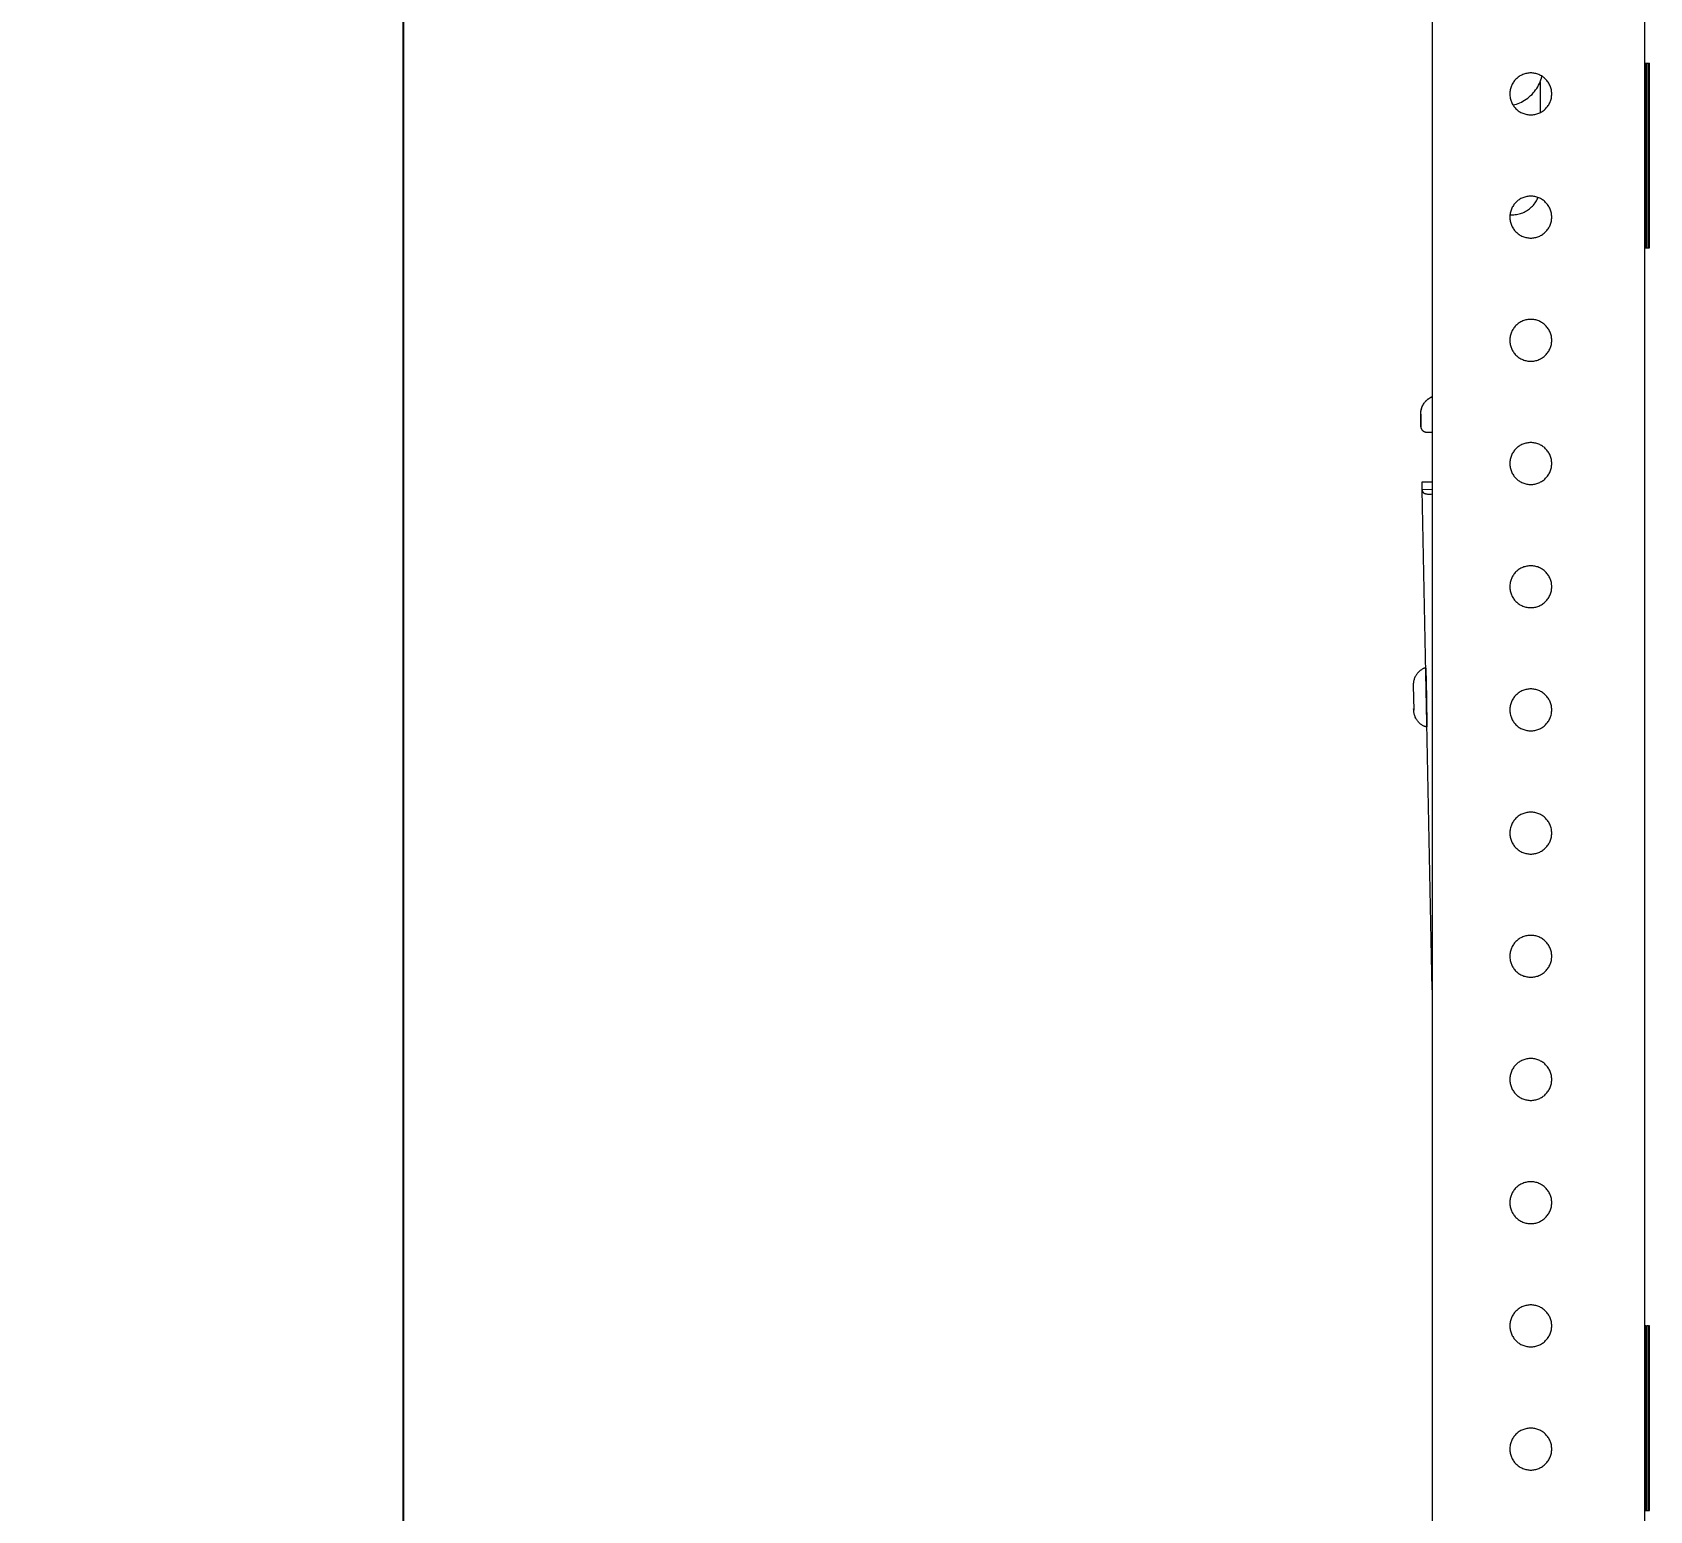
# Model space of a CAD drawing. Header units: millimetres. Extents: x -999 to 4635, y -962 to 3668.
# Drawn here: x 659.3 to 921.8, y 335 to 575 of the extents above; entities that cross this region are included whole.
import ezdxf

# ---------------------------------------------------------------- set-up
doc = ezdxf.new("R2010")
doc.units = ezdxf.units.MM
doc.layers.add('GORUNEN', color=7, linetype='Continuous', lineweight=9)
doc.layers.add('OLCU', color=4, linetype='Continuous', lineweight=9)
doc.styles.add('PI3D', font='arial.ttf')
doc.dimstyles.new('PF_MM', dxfattribs={"dimtxt": 40, "dimasz": 32, "dimexe": 24, "dimexo": 20, "dimgap": 14, "dimtad": 1, "dimdec": 1, "dimtxsty": 'PI3D', "dimcen": 2.5, "dimclrd": 4, "dimclre": 4, "dimclrt": 3, "dimazin": 3, "dimtfac": 1, "dimtmove": 0, "dimatfit": 3})

msp = doc.modelspace()

# ---------------------------------------------------------------- linework, layer by layer
at = {"layer": 'GORUNEN'}
for points in [[(886.5, 2515), (886.5, 35)], [(921, 330), (921, 2515)], [(921, 570), (921, 1115)], [(921, 540), (921, 570)], [(921, 570), (921.18, 570)], [(921.18, 570), (921.34, 570)], [(921.18, 540), (921.18, 570)], [(921.34, 570), (921.62, 570)], [(921.34, 540), (921.34, 570)], [(921.62, 570), (921.71, 570)], [(921.62, 540), (921.62, 570)], [(921.71, 570), (921.8, 570)], [(921.71, 540), (921.71, 570)], [(921.8, 540), (921.8, 570)], [(921.8, 540), (921.8, 570)], [(902.5, 568.4), (902.33, 568.4), (902.17, 568.38), (902, 568.36), (901.84, 568.33), (901.68, 568.3), (901.51, 568.25), (901.36, 568.2), (901.2, 568.14), (901.05, 568.07), (900.9, 568), (900.75, 567.92), (900.61, 567.83), (900.48, 567.73), (900.34, 567.63), (900.22, 567.52), (900.1, 567.4), (899.98, 567.28), (899.87, 567.16), (899.77, 567.03), (899.67, 566.89), (899.58, 566.75), (899.5, 566.6), (899.43, 566.45), (899.36, 566.3), (899.3, 566.15), (899.25, 565.99), (899.2, 565.83), (899.17, 565.66), (899.14, 565.5), (899.12, 565.33), (899.11, 565.17), (899.1, 565)], [(901.22, 563.82), (901.49, 563.97), (901.75, 564.14), (902, 564.32), (902.24, 564.51), (902.48, 564.72), (902.7, 564.93), (902.91, 565.16), (903.11, 565.4), (903.29, 565.64), (903.47, 565.9), (903.63, 566.16), (903.78, 566.43), (903.91, 566.71), (904.04, 566.99), (904.14, 567.28), (904.24, 567.58), (904.31, 567.88)], [(905.9, 565), (905.9, 565.17), (905.88, 565.33), (905.86, 565.5), (905.84, 565.66), (905.8, 565.83), (905.75, 565.99), (905.7, 566.15), (905.64, 566.3), (905.57, 566.45), (905.5, 566.6), (905.42, 566.75), (905.33, 566.89), (905.23, 567.03), (905.13, 567.16), (905.02, 567.28), (904.91, 567.4), (904.78, 567.52), (904.66, 567.63), (904.53, 567.73), (904.39, 567.83), (904.25, 567.92), (904.1, 568), (903.95, 568.07), (903.8, 568.14), (903.65, 568.2), (903.49, 568.25), (903.33, 568.3), (903.16, 568.33), (903, 568.36), (902.83, 568.38), (902.67, 568.4), (902.5, 568.4)], [(899.1, 565), (899.11, 564.83), (899.12, 564.67), (899.14, 564.5), (899.17, 564.34), (899.2, 564.17), (899.25, 564.01), (899.3, 563.85), (899.36, 563.7), (899.43, 563.55), (899.5, 563.4), (899.58, 563.25), (899.67, 563.11), (899.77, 562.97), (899.87, 562.84), (899.98, 562.72), (900.1, 562.6), (900.22, 562.48), (900.34, 562.37), (900.48, 562.27), (900.61, 562.17), (900.75, 562.08), (900.9, 562), (901.05, 561.93), (901.2, 561.86), (901.36, 561.8), (901.51, 561.75), (901.68, 561.7), (901.84, 561.67), (902, 561.64), (902.17, 561.62), (902.33, 561.6), (902.5, 561.6)], [(902.5, 561.6), (902.67, 561.6), (902.83, 561.62), (903, 561.64), (903.16, 561.67), (903.33, 561.7), (903.49, 561.75), (903.65, 561.8), (903.8, 561.86), (903.95, 561.93), (904.1, 562), (904.25, 562.08), (904.39, 562.17), (904.53, 562.27), (904.66, 562.37), (904.78, 562.48), (904.91, 562.6), (905.02, 562.72), (905.13, 562.84), (905.23, 562.97), (905.33, 563.11), (905.42, 563.25), (905.5, 563.4), (905.57, 563.55), (905.64, 563.7), (905.7, 563.85), (905.75, 564.01), (905.8, 564.17), (905.84, 564.34), (905.86, 564.5), (905.88, 564.67), (905.9, 564.83), (905.9, 565)], [(904, 566.91), (904, 561.95)], [(899.61, 563.21), (899.89, 563.28), (900.17, 563.36), (900.44, 563.46), (900.71, 563.56), (900.97, 563.68), (901.22, 563.82)], [(902.5, 548.4), (902.33, 548.4), (902.17, 548.38), (902, 548.36), (901.84, 548.33), (901.68, 548.3), (901.51, 548.25), (901.36, 548.2), (901.2, 548.14), (901.05, 548.07), (900.9, 548), (900.75, 547.92), (900.61, 547.83), (900.48, 547.73), (900.34, 547.63), (900.22, 547.52), (900.1, 547.4), (899.98, 547.28), (899.87, 547.16), (899.77, 547.03), (899.67, 546.89), (899.58, 546.75), (899.5, 546.6), (899.43, 546.45), (899.36, 546.3), (899.3, 546.15), (899.25, 545.99), (899.2, 545.83), (899.17, 545.66), (899.14, 545.5), (899.12, 545.33), (899.11, 545.17), (899.1, 545)], [(899.12, 545.4), (899.34, 545.39), (899.55, 545.38), (899.76, 545.39), (899.98, 545.41), (900.19, 545.44), (900.4, 545.47), (900.61, 545.52), (900.81, 545.58), (901.02, 545.65), (901.21, 545.72), (901.41, 545.81), (901.6, 545.9), (901.79, 546.01), (901.97, 546.12), (902.14, 546.24), (902.31, 546.37), (902.48, 546.51), (902.63, 546.65), (902.78, 546.8), (902.93, 546.96), (903.06, 547.13), (903.19, 547.3), (903.31, 547.48), (903.41, 547.66), (903.52, 547.85), (903.6, 548.02), (903.67, 548.19)], [(905.9, 545), (905.9, 545.17), (905.88, 545.33), (905.86, 545.5), (905.84, 545.66), (905.8, 545.83), (905.75, 545.99), (905.7, 546.15), (905.64, 546.3), (905.57, 546.45), (905.5, 546.6), (905.42, 546.75), (905.33, 546.89), (905.23, 547.03), (905.13, 547.16), (905.02, 547.28), (904.91, 547.4), (904.78, 547.52), (904.66, 547.63), (904.53, 547.73), (904.39, 547.83), (904.25, 547.92), (904.1, 548), (903.95, 548.07), (903.8, 548.14), (903.65, 548.2), (903.49, 548.25), (903.33, 548.3), (903.16, 548.33), (903, 548.36), (902.83, 548.38), (902.67, 548.4), (902.5, 548.4)], [(899.1, 545), (899.11, 544.83), (899.12, 544.67), (899.14, 544.5), (899.17, 544.34), (899.2, 544.17), (899.25, 544.01), (899.3, 543.85), (899.36, 543.7), (899.43, 543.55), (899.5, 543.4), (899.58, 543.25), (899.67, 543.11), (899.77, 542.97), (899.87, 542.84), (899.98, 542.72), (900.1, 542.6), (900.22, 542.48), (900.34, 542.37), (900.48, 542.27), (900.61, 542.17), (900.75, 542.08), (900.9, 542), (901.05, 541.93), (901.2, 541.86), (901.36, 541.8), (901.51, 541.75), (901.68, 541.7), (901.84, 541.67), (902, 541.64), (902.17, 541.62), (902.33, 541.6), (902.5, 541.6)], [(902.5, 541.6), (902.67, 541.6), (902.83, 541.62), (903, 541.64), (903.16, 541.67), (903.33, 541.7), (903.49, 541.75), (903.65, 541.8), (903.8, 541.86), (903.95, 541.93), (904.1, 542), (904.25, 542.08), (904.39, 542.17), (904.53, 542.27), (904.66, 542.37), (904.78, 542.48), (904.91, 542.6), (905.02, 542.72), (905.13, 542.84), (905.23, 542.97), (905.33, 543.11), (905.42, 543.25), (905.5, 543.4), (905.57, 543.55), (905.64, 543.7), (905.7, 543.85), (905.75, 544.01), (905.8, 544.17), (905.84, 544.34), (905.86, 544.5), (905.88, 544.67), (905.9, 544.83), (905.9, 545)], [(921, 365), (921, 540)], [(921, 540), (921.18, 540)], [(921.18, 540), (921.34, 540)], [(921.34, 540), (921.62, 540)], [(921.62, 540), (921.71, 540)], [(921.71, 540), (921.8, 540)], [(902.5, 528.4), (902.33, 528.4), (902.17, 528.38), (902, 528.36), (901.84, 528.33), (901.68, 528.3), (901.51, 528.25), (901.36, 528.2), (901.2, 528.14), (901.05, 528.07), (900.9, 528), (900.75, 527.92), (900.61, 527.83), (900.48, 527.73), (900.34, 527.63), (900.22, 527.52), (900.1, 527.4), (899.98, 527.28), (899.87, 527.16), (899.77, 527.03), (899.67, 526.89), (899.58, 526.75), (899.5, 526.6), (899.43, 526.45), (899.36, 526.3), (899.3, 526.15), (899.25, 525.99), (899.2, 525.83), (899.17, 525.66), (899.14, 525.5), (899.12, 525.33), (899.11, 525.17), (899.1, 525)], [(905.9, 525), (905.9, 525.17), (905.88, 525.33), (905.86, 525.5), (905.84, 525.66), (905.8, 525.83), (905.75, 525.99), (905.7, 526.15), (905.64, 526.3), (905.57, 526.45), (905.5, 526.6), (905.42, 526.75), (905.33, 526.89), (905.23, 527.03), (905.13, 527.16), (905.02, 527.28), (904.91, 527.4), (904.78, 527.52), (904.66, 527.63), (904.53, 527.73), (904.39, 527.83), (904.25, 527.92), (904.1, 528), (903.95, 528.07), (903.8, 528.14), (903.65, 528.2), (903.49, 528.25), (903.33, 528.3), (903.16, 528.33), (903, 528.36), (902.83, 528.38), (902.67, 528.4), (902.5, 528.4)], [(899.1, 525), (899.11, 524.83), (899.12, 524.67), (899.14, 524.5), (899.17, 524.34), (899.2, 524.17), (899.25, 524.01), (899.3, 523.85), (899.36, 523.7), (899.43, 523.55), (899.5, 523.4), (899.58, 523.25), (899.67, 523.11), (899.77, 522.97), (899.87, 522.84), (899.98, 522.72), (900.1, 522.6), (900.22, 522.48), (900.34, 522.37), (900.48, 522.27), (900.61, 522.17), (900.75, 522.08), (900.9, 522), (901.05, 521.93), (901.2, 521.86), (901.36, 521.8), (901.51, 521.75), (901.68, 521.7), (901.84, 521.67), (902, 521.64), (902.17, 521.62), (902.33, 521.6), (902.5, 521.6)], [(902.5, 521.6), (902.67, 521.6), (902.83, 521.62), (903, 521.64), (903.16, 521.67), (903.33, 521.7), (903.49, 521.75), (903.65, 521.8), (903.8, 521.86), (903.95, 521.93), (904.1, 522), (904.25, 522.08), (904.39, 522.17), (904.53, 522.27), (904.66, 522.37), (904.78, 522.48), (904.91, 522.6), (905.02, 522.72), (905.13, 522.84), (905.23, 522.97), (905.33, 523.11), (905.42, 523.25), (905.5, 523.4), (905.57, 523.55), (905.64, 523.7), (905.7, 523.85), (905.75, 524.01), (905.8, 524.17), (905.84, 524.34), (905.86, 524.5), (905.88, 524.67), (905.9, 524.83), (905.9, 525)], [(884.64, 513.01), (884.64, 513.15), (884.65, 513.3), (884.67, 513.44), (884.69, 513.58), (884.71, 513.73), (884.75, 513.87), (884.79, 514), (884.84, 514.14), (884.89, 514.27), (884.95, 514.4), (885.02, 514.53), (885.09, 514.65), (885.17, 514.78), (885.26, 514.89), (885.35, 515), (885.44, 515.11), (885.54, 515.22), (885.65, 515.31), (885.76, 515.41), (885.87, 515.49), (885.99, 515.58), (886.11, 515.65), (886.24, 515.72), (886.37, 515.79), (886.5, 515.84)], [(884.64, 513.01), (884.64, 513.15), (884.65, 513.3), (884.67, 513.44), (884.69, 513.58), (884.71, 513.73), (884.75, 513.87), (884.79, 514), (884.84, 514.14), (884.89, 514.27), (884.95, 514.4), (885.02, 514.53), (885.09, 514.65), (885.17, 514.78), (885.26, 514.89), (885.35, 515), (885.44, 515.11), (885.54, 515.22), (885.65, 515.31), (885.76, 515.41), (885.87, 515.49), (885.99, 515.58), (886.11, 515.65), (886.24, 515.72), (886.37, 515.79), (886.5, 515.84)], [(884.64, 513.01), (884.64, 513.15), (884.65, 513.28), (884.66, 513.42), (884.68, 513.55), (884.7, 513.68), (884.74, 513.81), (884.77, 513.94), (884.81, 514.07), (884.86, 514.2), (884.92, 514.32), (884.97, 514.44), (885.04, 514.56), (885.11, 514.68), (885.18, 514.79), (885.26, 514.9), (885.35, 515), (885.44, 515.11), (885.53, 515.2), (885.63, 515.3), (885.73, 515.38), (885.84, 515.47), (885.95, 515.55), (886.06, 515.62), (886.18, 515.69), (886.3, 515.75), (886.4, 515.8), (886.5, 515.84)], [(884.64, 513.01), (884.68, 511.01)], [(884.64, 513.01), (884.68, 511.01)], [(884.68, 511.01), (884.64, 513.01)], [(884.68, 511.01), (884.64, 513.01)], [(885.7, 510.03), (885.65, 510.03), (885.6, 510.03), (885.56, 510.04), (885.51, 510.05), (885.46, 510.06), (885.41, 510.07), (885.36, 510.08), (885.32, 510.1), (885.27, 510.12), (885.23, 510.14), (885.19, 510.16), (885.14, 510.19), (885.1, 510.22), (885.06, 510.25), (885.03, 510.28), (884.99, 510.31), (884.95, 510.34), (884.92, 510.38), (884.89, 510.42), (884.86, 510.46), (884.83, 510.5), (884.81, 510.54), (884.79, 510.59), (884.77, 510.63), (884.75, 510.68), (884.73, 510.72), (884.72, 510.77), (884.71, 510.82), (884.7, 510.86), (884.69, 510.91), (884.68, 510.96), (884.68, 511.01)], [(886.5, 510.05), (885.7, 510.03)], [(902.5, 508.4), (902.33, 508.4), (902.17, 508.38), (902, 508.36), (901.84, 508.33), (901.68, 508.3), (901.51, 508.25), (901.36, 508.2), (901.2, 508.14), (901.05, 508.07), (900.9, 508), (900.75, 507.92), (900.61, 507.83), (900.48, 507.73), (900.34, 507.63), (900.22, 507.52), (900.1, 507.4), (899.98, 507.28), (899.87, 507.16), (899.77, 507.03), (899.67, 506.89), (899.58, 506.75), (899.5, 506.6), (899.43, 506.45), (899.36, 506.3), (899.3, 506.15), (899.25, 505.99), (899.2, 505.83), (899.17, 505.66), (899.14, 505.5), (899.12, 505.33), (899.11, 505.17), (899.1, 505)], [(905.9, 505), (905.9, 505.17), (905.88, 505.33), (905.86, 505.5), (905.84, 505.66), (905.8, 505.83), (905.75, 505.99), (905.7, 506.15), (905.64, 506.3), (905.57, 506.45), (905.5, 506.6), (905.42, 506.75), (905.33, 506.89), (905.23, 507.03), (905.13, 507.16), (905.02, 507.28), (904.91, 507.4), (904.78, 507.52), (904.66, 507.63), (904.53, 507.73), (904.39, 507.83), (904.25, 507.92), (904.1, 508), (903.95, 508.07), (903.8, 508.14), (903.65, 508.2), (903.49, 508.25), (903.33, 508.3), (903.16, 508.33), (903, 508.36), (902.83, 508.38), (902.67, 508.4), (902.5, 508.4)], [(899.1, 505), (899.11, 504.83), (899.12, 504.67), (899.14, 504.5), (899.17, 504.34), (899.2, 504.17), (899.25, 504.01), (899.3, 503.85), (899.36, 503.7), (899.43, 503.55), (899.5, 503.4), (899.58, 503.25), (899.67, 503.11), (899.77, 502.97), (899.87, 502.84), (899.98, 502.72), (900.1, 502.6), (900.22, 502.48), (900.34, 502.37), (900.48, 502.27), (900.61, 502.17), (900.75, 502.08), (900.9, 502), (901.05, 501.93), (901.2, 501.86), (901.36, 501.8), (901.51, 501.75), (901.68, 501.7), (901.84, 501.67), (902, 501.64), (902.17, 501.62), (902.33, 501.6), (902.5, 501.6)], [(902.5, 501.6), (902.67, 501.6), (902.83, 501.62), (903, 501.64), (903.16, 501.67), (903.33, 501.7), (903.49, 501.75), (903.65, 501.8), (903.8, 501.86), (903.95, 501.93), (904.1, 502), (904.25, 502.08), (904.39, 502.17), (904.53, 502.27), (904.66, 502.37), (904.78, 502.48), (904.91, 502.6), (905.02, 502.72), (905.13, 502.84), (905.23, 502.97), (905.33, 503.11), (905.42, 503.25), (905.5, 503.4), (905.57, 503.55), (905.64, 503.7), (905.7, 503.85), (905.75, 504.01), (905.8, 504.17), (905.84, 504.34), (905.86, 504.5), (905.88, 504.67), (905.9, 504.83), (905.9, 505)], [(884.86, 502.01), (886.5, 502.05)], [(884.89, 500.73), (884.86, 502.01)], [(886.5, 500.76), (884.89, 500.73)], [(886.5, 419.56), (884.89, 500.73)], [(884.92, 500.52), (884.91, 500.56), (884.9, 500.59), (884.9, 500.63), (884.89, 500.66), (884.89, 500.69), (884.89, 500.73)], [(884.92, 500.52), (884.93, 500.5), (884.94, 500.47), (884.95, 500.44), (884.96, 500.42), (884.97, 500.4), (884.98, 500.38), (884.99, 500.36), (885, 500.34), (885.02, 500.33), (885.03, 500.31), (885.05, 500.29), (885.06, 500.28), (885.08, 500.26), (885.1, 500.24), (885.12, 500.23), (885.14, 500.22), (885.16, 500.2), (885.18, 500.19), (885.2, 500.18), (885.23, 500.17), (885.25, 500.15), (885.28, 500.14), (885.3, 500.13), (885.34, 500.12), (885.38, 500.11), (885.43, 500.09), (885.48, 500.08), (885.52, 500.07), (885.58, 500.06), (885.65, 500.06), (885.73, 500.05), (885.82, 500.04), (885.91, 500.04), (885.99, 500.04), (886.07, 500.04)], [(886.07, 500.04), (886.21, 500.04), (886.35, 500.05), (886.5, 500.07)], [(902.5, 488.4), (902.33, 488.4), (902.17, 488.38), (902, 488.36), (901.84, 488.33), (901.68, 488.3), (901.51, 488.25), (901.36, 488.2), (901.2, 488.14), (901.05, 488.07), (900.9, 488), (900.75, 487.92), (900.61, 487.83), (900.48, 487.73), (900.34, 487.63), (900.22, 487.52), (900.1, 487.4), (899.98, 487.28), (899.87, 487.16), (899.77, 487.03), (899.67, 486.89), (899.58, 486.75), (899.5, 486.6), (899.43, 486.45), (899.36, 486.3), (899.3, 486.15), (899.25, 485.99), (899.2, 485.83), (899.17, 485.66), (899.14, 485.5), (899.12, 485.33), (899.11, 485.17), (899.1, 485)], [(905.9, 485), (905.9, 485.17), (905.88, 485.33), (905.86, 485.5), (905.84, 485.66), (905.8, 485.83), (905.75, 485.99), (905.7, 486.15), (905.64, 486.3), (905.57, 486.45), (905.5, 486.6), (905.42, 486.75), (905.33, 486.89), (905.23, 487.03), (905.13, 487.16), (905.02, 487.28), (904.91, 487.4), (904.78, 487.52), (904.66, 487.63), (904.53, 487.73), (904.39, 487.83), (904.25, 487.92), (904.1, 488), (903.95, 488.07), (903.8, 488.14), (903.65, 488.2), (903.49, 488.25), (903.33, 488.3), (903.16, 488.33), (903, 488.36), (902.83, 488.38), (902.67, 488.4), (902.5, 488.4)], [(899.1, 485), (899.11, 484.83), (899.12, 484.67), (899.14, 484.5), (899.17, 484.34), (899.2, 484.17), (899.25, 484.01), (899.3, 483.85), (899.36, 483.7), (899.43, 483.55), (899.5, 483.4), (899.58, 483.25), (899.67, 483.11), (899.77, 482.97), (899.87, 482.84), (899.98, 482.72), (900.1, 482.6), (900.22, 482.48), (900.34, 482.37), (900.48, 482.27), (900.61, 482.17), (900.75, 482.08), (900.9, 482), (901.05, 481.93), (901.2, 481.86), (901.36, 481.8), (901.51, 481.75), (901.68, 481.7), (901.84, 481.67), (902, 481.64), (902.17, 481.62), (902.33, 481.6), (902.5, 481.6)], [(902.5, 481.6), (902.67, 481.6), (902.83, 481.62), (903, 481.64), (903.16, 481.67), (903.33, 481.7), (903.49, 481.75), (903.65, 481.8), (903.8, 481.86), (903.95, 481.93), (904.1, 482), (904.25, 482.08), (904.39, 482.17), (904.53, 482.27), (904.66, 482.37), (904.78, 482.48), (904.91, 482.6), (905.02, 482.72), (905.13, 482.84), (905.23, 482.97), (905.33, 483.11), (905.42, 483.25), (905.5, 483.4), (905.57, 483.55), (905.64, 483.7), (905.7, 483.85), (905.75, 484.01), (905.8, 484.17), (905.84, 484.34), (905.86, 484.5), (905.88, 484.67), (905.9, 484.83), (905.9, 485)], [(884.97, 471.67), (884.86, 471.6), (884.75, 471.53), (884.64, 471.45), (884.53, 471.37), (884.43, 471.28), (884.33, 471.19), (884.23, 471.09), (884.14, 470.99), (884.05, 470.88), (883.97, 470.77), (883.89, 470.66), (883.82, 470.54), (883.75, 470.42), (883.69, 470.29), (883.64, 470.17), (883.59, 470.04), (883.55, 469.91), (883.51, 469.78), (883.48, 469.64), (883.45, 469.51), (883.44, 469.38), (883.42, 469.24), (883.42, 469.11), (883.42, 468.98)], [(885.34, 471.77), (885.31, 471.77), (885.28, 471.76), (885.25, 471.76), (885.22, 471.75), (885.18, 471.75), (885.15, 471.74), (885.12, 471.73), (885.09, 471.72), (885.06, 471.71), (885.03, 471.7), (885, 471.68), (884.97, 471.67)], [(885.46, 471.77), (885.34, 471.77)], [(885.46, 471.77), (885.56, 467.02)], [(883.42, 468.98), (883.46, 466.98)], [(902.5, 468.4), (902.33, 468.4), (902.17, 468.38), (902, 468.36), (901.84, 468.33), (901.68, 468.3), (901.51, 468.25), (901.36, 468.2), (901.2, 468.14), (901.05, 468.07), (900.9, 468), (900.75, 467.92), (900.61, 467.83), (900.48, 467.73), (900.34, 467.63), (900.22, 467.52), (900.1, 467.4), (899.98, 467.28), (899.87, 467.16), (899.77, 467.03), (899.67, 466.89), (899.58, 466.75), (899.5, 466.6), (899.43, 466.45), (899.36, 466.3), (899.3, 466.15), (899.25, 465.99), (899.2, 465.83), (899.17, 465.66), (899.14, 465.5), (899.12, 465.33), (899.11, 465.17), (899.1, 465)], [(905.9, 465), (905.9, 465.17), (905.88, 465.33), (905.86, 465.5), (905.84, 465.66), (905.8, 465.83), (905.75, 465.99), (905.7, 466.15), (905.64, 466.3), (905.57, 466.45), (905.5, 466.6), (905.42, 466.75), (905.33, 466.89), (905.23, 467.03), (905.13, 467.16), (905.02, 467.28), (904.91, 467.4), (904.78, 467.52), (904.66, 467.63), (904.53, 467.73), (904.39, 467.83), (904.25, 467.92), (904.1, 468), (903.95, 468.07), (903.8, 468.14), (903.65, 468.2), (903.49, 468.25), (903.33, 468.3), (903.16, 468.33), (903, 468.36), (902.83, 468.38), (902.67, 468.4), (902.5, 468.4)], [(883.46, 466.98), (883.5, 464.98)], [(883.5, 464.98), (883.49, 465.15)], [(885.16, 462.35), (885.04, 462.41), (884.93, 462.48), (884.82, 462.55), (884.71, 462.63), (884.6, 462.71), (884.5, 462.8), (884.4, 462.9), (884.3, 463), (884.21, 463.1), (884.12, 463.21), (884.04, 463.32), (883.96, 463.43), (883.89, 463.55), (883.82, 463.67), (883.76, 463.8), (883.71, 463.92), (883.66, 464.05), (883.62, 464.18), (883.59, 464.32), (883.56, 464.45), (883.53, 464.58), (883.51, 464.71), (883.5, 464.85), (883.5, 464.98)], [(885.56, 467.02), (885.65, 462.27)], [(899.1, 465), (899.11, 464.83), (899.12, 464.67), (899.14, 464.5), (899.17, 464.34), (899.2, 464.17), (899.25, 464.01), (899.3, 463.85), (899.36, 463.7), (899.43, 463.55), (899.5, 463.4), (899.58, 463.25), (899.67, 463.11), (899.77, 462.97), (899.87, 462.84), (899.98, 462.72), (900.1, 462.6), (900.22, 462.48), (900.34, 462.37), (900.48, 462.27), (900.61, 462.17), (900.75, 462.08), (900.9, 462), (901.05, 461.93), (901.2, 461.86), (901.36, 461.8), (901.51, 461.75), (901.68, 461.7), (901.84, 461.67), (902, 461.64), (902.17, 461.62), (902.33, 461.6), (902.5, 461.6)], [(902.5, 461.6), (902.67, 461.6), (902.83, 461.62), (903, 461.64), (903.16, 461.67), (903.33, 461.7), (903.49, 461.75), (903.65, 461.8), (903.8, 461.86), (903.95, 461.93), (904.1, 462), (904.25, 462.08), (904.39, 462.17), (904.53, 462.27), (904.66, 462.37), (904.78, 462.48), (904.91, 462.6), (905.02, 462.72), (905.13, 462.84), (905.23, 462.97), (905.33, 463.11), (905.42, 463.25), (905.5, 463.4), (905.57, 463.55), (905.64, 463.7), (905.7, 463.85), (905.75, 464.01), (905.8, 464.17), (905.84, 464.34), (905.86, 464.5), (905.88, 464.67), (905.9, 464.83), (905.9, 465)], [(885.53, 462.27), (885.5, 462.27), (885.47, 462.27), (885.44, 462.27), (885.4, 462.28), (885.37, 462.28), (885.34, 462.29), (885.31, 462.3), (885.28, 462.3), (885.25, 462.31), (885.22, 462.33), (885.19, 462.34), (885.16, 462.35)], [(885.65, 462.27), (885.53, 462.27)], [(902.5, 448.4), (902.33, 448.4), (902.17, 448.38), (902, 448.36), (901.84, 448.33), (901.68, 448.3), (901.51, 448.25), (901.36, 448.2), (901.2, 448.14), (901.05, 448.07), (900.9, 448), (900.75, 447.92), (900.61, 447.83), (900.48, 447.73), (900.34, 447.63), (900.22, 447.52), (900.1, 447.4), (899.98, 447.28), (899.87, 447.16), (899.77, 447.03), (899.67, 446.89), (899.58, 446.75), (899.5, 446.6), (899.43, 446.45), (899.36, 446.3), (899.3, 446.15), (899.25, 445.99), (899.2, 445.83), (899.17, 445.66), (899.14, 445.5), (899.12, 445.33), (899.11, 445.17), (899.1, 445)], [(905.9, 445), (905.9, 445.17), (905.88, 445.33), (905.86, 445.5), (905.84, 445.66), (905.8, 445.83), (905.75, 445.99), (905.7, 446.15), (905.64, 446.3), (905.57, 446.45), (905.5, 446.6), (905.42, 446.75), (905.33, 446.89), (905.23, 447.03), (905.13, 447.16), (905.02, 447.28), (904.91, 447.4), (904.78, 447.52), (904.66, 447.63), (904.53, 447.73), (904.39, 447.83), (904.25, 447.92), (904.1, 448), (903.95, 448.07), (903.8, 448.14), (903.65, 448.2), (903.49, 448.25), (903.33, 448.3), (903.16, 448.33), (903, 448.36), (902.83, 448.38), (902.67, 448.4), (902.5, 448.4)], [(899.1, 445), (899.11, 444.83), (899.12, 444.67), (899.14, 444.5), (899.17, 444.34), (899.2, 444.17), (899.25, 444.01), (899.3, 443.85), (899.36, 443.7), (899.43, 443.55), (899.5, 443.4), (899.58, 443.25), (899.67, 443.11), (899.77, 442.97), (899.87, 442.84), (899.98, 442.72), (900.1, 442.6), (900.22, 442.48), (900.34, 442.37), (900.48, 442.27), (900.61, 442.17), (900.75, 442.08), (900.9, 442), (901.05, 441.93), (901.2, 441.86), (901.36, 441.8), (901.51, 441.75), (901.68, 441.7), (901.84, 441.67), (902, 441.64), (902.17, 441.62), (902.33, 441.6), (902.5, 441.6)], [(902.5, 441.6), (902.67, 441.6), (902.83, 441.62), (903, 441.64), (903.16, 441.67), (903.33, 441.7), (903.49, 441.75), (903.65, 441.8), (903.8, 441.86), (903.95, 441.93), (904.1, 442), (904.25, 442.08), (904.39, 442.17), (904.53, 442.27), (904.66, 442.37), (904.78, 442.48), (904.91, 442.6), (905.02, 442.72), (905.13, 442.84), (905.23, 442.97), (905.33, 443.11), (905.42, 443.25), (905.5, 443.4), (905.57, 443.55), (905.64, 443.7), (905.7, 443.85), (905.75, 444.01), (905.8, 444.17), (905.84, 444.34), (905.86, 444.5), (905.88, 444.67), (905.9, 444.83), (905.9, 445)], [(902.5, 428.4), (902.33, 428.4), (902.17, 428.38), (902, 428.36), (901.84, 428.33), (901.68, 428.3), (901.51, 428.25), (901.36, 428.2), (901.2, 428.14), (901.05, 428.07), (900.9, 428), (900.75, 427.92), (900.61, 427.83), (900.48, 427.73), (900.34, 427.63), (900.22, 427.52), (900.1, 427.4), (899.98, 427.28), (899.87, 427.16), (899.77, 427.03), (899.67, 426.89), (899.58, 426.75), (899.5, 426.6), (899.43, 426.45), (899.36, 426.3), (899.3, 426.15), (899.25, 425.99), (899.2, 425.83), (899.17, 425.66), (899.14, 425.5), (899.12, 425.33), (899.11, 425.17), (899.1, 425)], [(905.9, 425), (905.9, 425.17), (905.88, 425.33), (905.86, 425.5), (905.84, 425.66), (905.8, 425.83), (905.75, 425.99), (905.7, 426.15), (905.64, 426.3), (905.57, 426.45), (905.5, 426.6), (905.42, 426.75), (905.33, 426.89), (905.23, 427.03), (905.13, 427.16), (905.02, 427.28), (904.91, 427.4), (904.78, 427.52), (904.66, 427.63), (904.53, 427.73), (904.39, 427.83), (904.25, 427.92), (904.1, 428), (903.95, 428.07), (903.8, 428.14), (903.65, 428.2), (903.49, 428.25), (903.33, 428.3), (903.16, 428.33), (903, 428.36), (902.83, 428.38), (902.67, 428.4), (902.5, 428.4)], [(899.1, 425), (899.11, 424.83), (899.12, 424.67), (899.14, 424.5), (899.17, 424.34), (899.2, 424.17), (899.25, 424.01), (899.3, 423.85), (899.36, 423.7), (899.43, 423.55), (899.5, 423.4), (899.58, 423.25), (899.67, 423.11), (899.77, 422.97), (899.87, 422.84), (899.98, 422.72), (900.1, 422.6), (900.22, 422.48), (900.34, 422.37), (900.48, 422.27), (900.61, 422.17), (900.75, 422.08), (900.9, 422), (901.05, 421.93), (901.2, 421.86), (901.36, 421.8), (901.51, 421.75), (901.68, 421.7), (901.84, 421.67), (902, 421.64), (902.17, 421.62), (902.33, 421.6), (902.5, 421.6)], [(902.5, 421.6), (902.67, 421.6), (902.83, 421.62), (903, 421.64), (903.16, 421.67), (903.33, 421.7), (903.49, 421.75), (903.65, 421.8), (903.8, 421.86), (903.95, 421.93), (904.1, 422), (904.25, 422.08), (904.39, 422.17), (904.53, 422.27), (904.66, 422.37), (904.78, 422.48), (904.91, 422.6), (905.02, 422.72), (905.13, 422.84), (905.23, 422.97), (905.33, 423.11), (905.42, 423.25), (905.5, 423.4), (905.57, 423.55), (905.64, 423.7), (905.7, 423.85), (905.75, 424.01), (905.8, 424.17), (905.84, 424.34), (905.86, 424.5), (905.88, 424.67), (905.9, 424.83), (905.9, 425)], [(902.5, 408.4), (902.33, 408.4), (902.17, 408.38), (902, 408.36), (901.84, 408.33), (901.68, 408.3), (901.51, 408.25), (901.36, 408.2), (901.2, 408.14), (901.05, 408.07), (900.9, 408), (900.75, 407.92), (900.61, 407.83), (900.48, 407.73), (900.34, 407.63), (900.22, 407.52), (900.1, 407.4), (899.98, 407.28), (899.87, 407.16), (899.77, 407.03), (899.67, 406.89), (899.58, 406.75), (899.5, 406.6), (899.43, 406.45), (899.36, 406.3), (899.3, 406.15), (899.25, 405.99), (899.2, 405.83), (899.17, 405.66), (899.14, 405.5), (899.12, 405.33), (899.11, 405.17), (899.1, 405)], [(905.9, 405), (905.9, 405.17), (905.88, 405.33), (905.86, 405.5), (905.84, 405.66), (905.8, 405.83), (905.75, 405.99), (905.7, 406.15), (905.64, 406.3), (905.57, 406.45), (905.5, 406.6), (905.42, 406.75), (905.33, 406.89), (905.23, 407.03), (905.13, 407.16), (905.02, 407.28), (904.91, 407.4), (904.78, 407.52), (904.66, 407.63), (904.53, 407.73), (904.39, 407.83), (904.25, 407.92), (904.1, 408), (903.95, 408.07), (903.8, 408.14), (903.65, 408.2), (903.49, 408.25), (903.33, 408.3), (903.16, 408.33), (903, 408.36), (902.83, 408.38), (902.67, 408.4), (902.5, 408.4)], [(899.1, 405), (899.11, 404.83), (899.12, 404.67), (899.14, 404.5), (899.17, 404.34), (899.2, 404.17), (899.25, 404.01), (899.3, 403.85), (899.36, 403.7), (899.43, 403.55), (899.5, 403.4), (899.58, 403.25), (899.67, 403.11), (899.77, 402.97), (899.87, 402.84), (899.98, 402.72), (900.1, 402.6), (900.22, 402.48), (900.34, 402.37), (900.48, 402.27), (900.61, 402.17), (900.75, 402.08), (900.9, 402), (901.05, 401.93), (901.2, 401.86), (901.36, 401.8), (901.51, 401.75), (901.68, 401.7), (901.84, 401.67), (902, 401.64), (902.17, 401.62), (902.33, 401.6), (902.5, 401.6)], [(902.5, 401.6), (902.67, 401.6), (902.83, 401.62), (903, 401.64), (903.16, 401.67), (903.33, 401.7), (903.49, 401.75), (903.65, 401.8), (903.8, 401.86), (903.95, 401.93), (904.1, 402), (904.25, 402.08), (904.39, 402.17), (904.53, 402.27), (904.66, 402.37), (904.78, 402.48), (904.91, 402.6), (905.02, 402.72), (905.13, 402.84), (905.23, 402.97), (905.33, 403.11), (905.42, 403.25), (905.5, 403.4), (905.57, 403.55), (905.64, 403.7), (905.7, 403.85), (905.75, 404.01), (905.8, 404.17), (905.84, 404.34), (905.86, 404.5), (905.88, 404.67), (905.9, 404.83), (905.9, 405)], [(902.5, 388.4), (902.33, 388.4), (902.17, 388.38), (902, 388.36), (901.84, 388.33), (901.68, 388.3), (901.51, 388.25), (901.36, 388.2), (901.2, 388.14), (901.05, 388.07), (900.9, 388), (900.75, 387.92), (900.61, 387.83), (900.48, 387.73), (900.34, 387.63), (900.22, 387.52), (900.1, 387.4), (899.98, 387.28), (899.87, 387.16), (899.77, 387.03), (899.67, 386.89), (899.58, 386.75), (899.5, 386.6), (899.43, 386.45), (899.36, 386.3), (899.3, 386.15), (899.25, 385.99), (899.2, 385.83), (899.17, 385.66), (899.14, 385.5), (899.12, 385.33), (899.11, 385.17), (899.1, 385)], [(905.9, 385), (905.9, 385.17), (905.88, 385.33), (905.86, 385.5), (905.84, 385.66), (905.8, 385.83), (905.75, 385.99), (905.7, 386.15), (905.64, 386.3), (905.57, 386.45), (905.5, 386.6), (905.42, 386.75), (905.33, 386.89), (905.23, 387.03), (905.13, 387.16), (905.02, 387.28), (904.91, 387.4), (904.78, 387.52), (904.66, 387.63), (904.53, 387.73), (904.39, 387.83), (904.25, 387.92), (904.1, 388), (903.95, 388.07), (903.8, 388.14), (903.65, 388.2), (903.49, 388.25), (903.33, 388.3), (903.16, 388.33), (903, 388.36), (902.83, 388.38), (902.67, 388.4), (902.5, 388.4)], [(899.1, 385), (899.11, 384.83), (899.12, 384.67), (899.14, 384.5), (899.17, 384.34), (899.2, 384.17), (899.25, 384.01), (899.3, 383.85), (899.36, 383.7), (899.43, 383.55), (899.5, 383.4), (899.58, 383.25), (899.67, 383.11), (899.77, 382.97), (899.87, 382.84), (899.98, 382.72), (900.1, 382.6), (900.22, 382.48), (900.34, 382.37), (900.48, 382.27), (900.61, 382.17), (900.75, 382.08), (900.9, 382), (901.05, 381.93), (901.2, 381.86), (901.36, 381.8), (901.51, 381.75), (901.68, 381.7), (901.84, 381.67), (902, 381.64), (902.17, 381.62), (902.33, 381.6), (902.5, 381.6)], [(902.5, 381.6), (902.67, 381.6), (902.83, 381.62), (903, 381.64), (903.16, 381.67), (903.33, 381.7), (903.49, 381.75), (903.65, 381.8), (903.8, 381.86), (903.95, 381.93), (904.1, 382), (904.25, 382.08), (904.39, 382.17), (904.53, 382.27), (904.66, 382.37), (904.78, 382.48), (904.91, 382.6), (905.02, 382.72), (905.13, 382.84), (905.23, 382.97), (905.33, 383.11), (905.42, 383.25), (905.5, 383.4), (905.57, 383.55), (905.64, 383.7), (905.7, 383.85), (905.75, 384.01), (905.8, 384.17), (905.84, 384.34), (905.86, 384.5), (905.88, 384.67), (905.9, 384.83), (905.9, 385)], [(902.5, 368.4), (902.33, 368.4), (902.17, 368.38), (902, 368.36), (901.84, 368.33), (901.68, 368.3), (901.51, 368.25), (901.36, 368.2), (901.2, 368.14), (901.05, 368.07), (900.9, 368), (900.75, 367.92), (900.61, 367.83), (900.48, 367.73), (900.34, 367.63), (900.22, 367.52), (900.1, 367.4), (899.98, 367.28), (899.87, 367.16), (899.77, 367.03), (899.67, 366.89), (899.58, 366.75), (899.5, 366.6), (899.43, 366.45), (899.36, 366.3), (899.3, 366.15), (899.25, 365.99), (899.2, 365.83), (899.17, 365.66), (899.14, 365.5), (899.12, 365.33), (899.11, 365.17), (899.1, 365)], [(905.9, 365), (905.9, 365.17), (905.88, 365.33), (905.86, 365.5), (905.84, 365.66), (905.8, 365.83), (905.75, 365.99), (905.7, 366.15), (905.64, 366.3), (905.57, 366.45), (905.5, 366.6), (905.42, 366.75), (905.33, 366.89), (905.23, 367.03), (905.13, 367.16), (905.02, 367.28), (904.91, 367.4), (904.78, 367.52), (904.66, 367.63), (904.53, 367.73), (904.39, 367.83), (904.25, 367.92), (904.1, 368), (903.95, 368.07), (903.8, 368.14), (903.65, 368.2), (903.49, 368.25), (903.33, 368.3), (903.16, 368.33), (903, 368.36), (902.83, 368.38), (902.67, 368.4), (902.5, 368.4)], [(899.1, 365), (899.11, 364.83), (899.12, 364.67), (899.14, 364.5), (899.17, 364.34), (899.2, 364.17), (899.25, 364.01), (899.3, 363.85), (899.36, 363.7), (899.43, 363.55), (899.5, 363.4), (899.58, 363.25), (899.67, 363.11), (899.77, 362.97), (899.87, 362.84), (899.98, 362.72), (900.1, 362.6), (900.22, 362.48), (900.34, 362.37), (900.48, 362.27), (900.61, 362.17), (900.75, 362.08), (900.9, 362), (901.05, 361.93), (901.2, 361.86), (901.36, 361.8), (901.51, 361.75), (901.68, 361.7), (901.84, 361.67), (902, 361.64), (902.17, 361.62), (902.33, 361.6), (902.5, 361.6)], [(902.5, 361.6), (902.67, 361.6), (902.83, 361.62), (903, 361.64), (903.16, 361.67), (903.33, 361.7), (903.49, 361.75), (903.65, 361.8), (903.8, 361.86), (903.95, 361.93), (904.1, 362), (904.25, 362.08), (904.39, 362.17), (904.53, 362.27), (904.66, 362.37), (904.78, 362.48), (904.91, 362.6), (905.02, 362.72), (905.13, 362.84), (905.23, 362.97), (905.33, 363.11), (905.42, 363.25), (905.5, 363.4), (905.57, 363.55), (905.64, 363.7), (905.7, 363.85), (905.75, 364.01), (905.8, 364.17), (905.84, 364.34), (905.86, 364.5), (905.88, 364.67), (905.9, 364.83), (905.9, 365)], [(921, 335), (921, 365)], [(921.18, 365), (921, 365)], [(921.18, 365), (921.34, 365)], [(921.18, 335), (921.18, 365)], [(921.62, 365), (921.34, 365)], [(921.34, 335), (921.34, 365)], [(921.62, 365), (921.71, 365)], [(921.62, 335), (921.62, 365)], [(921.8, 365), (921.71, 365)], [(921.71, 335), (921.71, 365)], [(921.8, 335), (921.8, 365)], [(921.8, 335), (921.8, 365)], [(902.5, 348.4), (902.33, 348.4), (902.17, 348.38), (902, 348.36), (901.84, 348.33), (901.68, 348.3), (901.51, 348.25), (901.36, 348.2), (901.2, 348.14), (901.05, 348.07), (900.9, 348), (900.75, 347.92), (900.61, 347.83), (900.48, 347.73), (900.34, 347.63), (900.22, 347.52), (900.1, 347.4), (899.98, 347.28), (899.87, 347.16), (899.77, 347.03), (899.67, 346.89), (899.58, 346.75), (899.5, 346.6), (899.43, 346.45), (899.36, 346.3), (899.3, 346.15), (899.25, 345.99), (899.2, 345.83), (899.17, 345.66), (899.14, 345.5), (899.12, 345.33), (899.11, 345.17), (899.1, 345)], [(905.9, 345), (905.9, 345.17), (905.88, 345.33), (905.86, 345.5), (905.84, 345.66), (905.8, 345.83), (905.75, 345.99), (905.7, 346.15), (905.64, 346.3), (905.57, 346.45), (905.5, 346.6), (905.42, 346.75), (905.33, 346.89), (905.23, 347.03), (905.13, 347.16), (905.02, 347.28), (904.91, 347.4), (904.78, 347.52), (904.66, 347.63), (904.53, 347.73), (904.39, 347.83), (904.25, 347.92), (904.1, 348), (903.95, 348.07), (903.8, 348.14), (903.65, 348.2), (903.49, 348.25), (903.33, 348.3), (903.16, 348.33), (903, 348.36), (902.83, 348.38), (902.67, 348.4), (902.5, 348.4)], [(899.1, 345), (899.11, 344.83), (899.12, 344.67), (899.14, 344.5), (899.17, 344.34), (899.2, 344.17), (899.25, 344.01), (899.3, 343.85), (899.36, 343.7), (899.43, 343.55), (899.5, 343.4), (899.58, 343.25), (899.67, 343.11), (899.77, 342.97), (899.87, 342.84), (899.98, 342.72), (900.1, 342.6), (900.22, 342.48), (900.34, 342.37), (900.48, 342.27), (900.61, 342.17), (900.75, 342.08), (900.9, 342), (901.05, 341.93), (901.2, 341.86), (901.36, 341.8), (901.51, 341.75), (901.68, 341.7), (901.84, 341.67), (902, 341.64), (902.17, 341.62), (902.33, 341.6), (902.5, 341.6)], [(902.5, 341.6), (902.67, 341.6), (902.83, 341.62), (903, 341.64), (903.16, 341.67), (903.33, 341.7), (903.49, 341.75), (903.65, 341.8), (903.8, 341.86), (903.95, 341.93), (904.1, 342), (904.25, 342.08), (904.39, 342.17), (904.53, 342.27), (904.66, 342.37), (904.78, 342.48), (904.91, 342.6), (905.02, 342.72), (905.13, 342.84), (905.23, 342.97), (905.33, 343.11), (905.42, 343.25), (905.5, 343.4), (905.57, 343.55), (905.64, 343.7), (905.7, 343.85), (905.75, 344.01), (905.8, 344.17), (905.84, 344.34), (905.86, 344.5), (905.88, 344.67), (905.9, 344.83), (905.9, 345)], [(921, 335), (921.18, 335)], [(921.18, 335), (921.34, 335)], [(921.34, 335), (921.62, 335)], [(921.62, 335), (921.71, 335)], [(921.71, 335), (921.8, 335)]]:
    msp.add_lwpolyline(points, dxfattribs=at)

# ---------------------------------------------------------------- dimensions: what is measured, and where the dimension line sits
at = {"layer": 'OLCU'}
msp.add_linear_dim(base=(719.51, 0), p1=(879.51, 0), p2=(879.51, 3067.12), angle=90, dimstyle='PF_MM', dxfattribs=at).render()

doc.saveas('drawing.dxf')
